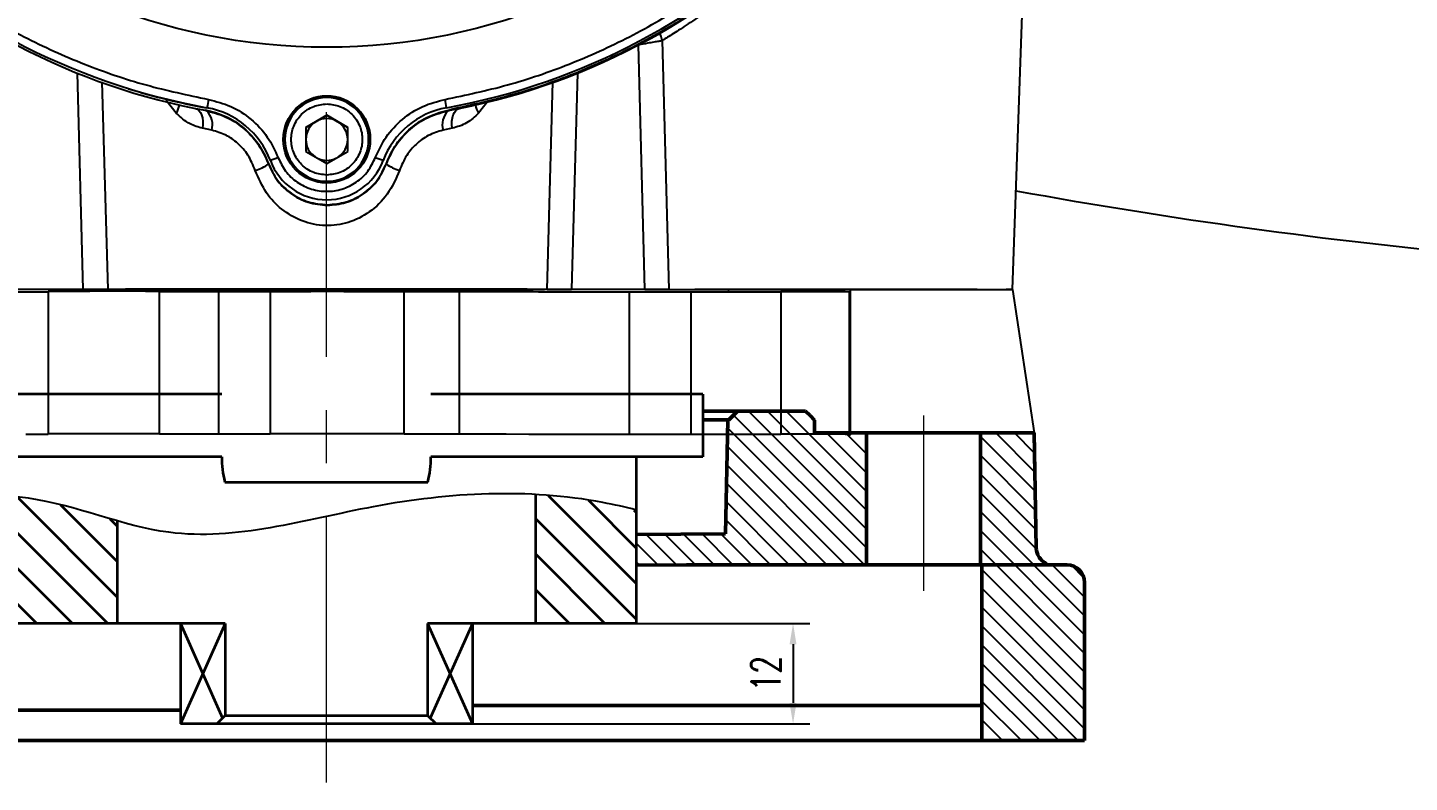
# Model space of a CAD drawing. Header units: millimetres. Extents: x 2642 to 4256, y 821 to 2003.
# Drawn here: x 3799.7 to 3964.8, y 1543.1 to 1633.2 of the extents above; entities that cross this region are included whole.
import ezdxf

# ---------------------------------------------------------------- set-up
doc = ezdxf.new("R2010")
doc.units = ezdxf.units.MM
doc.linetypes.add('CENTER', pattern=[50.8, 31.75, -6.35, 6.35, -6.35])
for name, color, linetype, lineweight in [('1', 7, 'Continuous', 0), ('2-粗实线', 4, 'Continuous', 35), ('CAXA3', 7, 'Continuous', 25)]:
    doc.layers.add(name, color=color, linetype=linetype, lineweight=lineweight)
doc.layers.add('5剖面线层', color=2, linetype='Continuous')
doc.layers.add('7标注层', color=4, linetype='Continuous')
doc.styles.add('TH_GBDIM', font='simplex.shx', dxfattribs={"width": 0.707, "bigfont": 'hzfs.shx'})
doc.dimstyles.new('TH_GBDIM', dxfattribs={"dimtxt": 3.5, "dimasz": 2.5, "dimexe": 2, "dimexo": 0, "dimgap": 1.5, "dimtad": 1, "dimdec": 1, "dimdsep": 46, "dimtxsty": 'TH_GBDIM', "dimcen": 2.5, "dimclrd": 130, "dimclre": 130, "dimclrt": 3, "dimadec": 0, "dimazin": 2, "dimtfac": 0.714286, "dimtdec": 1, "dimtmove": 0, "dimatfit": 3, "dimfxl": 0, "dimtzin": 0, "dimlwd": -1, "dimlwe": -1, "dimarcsym": 0})

# ---------------------------------------------------------------- blocks, each defined once
blk = doc.blocks.new('*D49')
at = {"layer": '7标注层', "color": 130, "transparency": 16777216}
for p, q in [((3872.41, 1562.09), (3893.16, 1562.09)), ((3891.16, 1559.59), (3891.16, 1552.59)), ((3852.84, 1550.09), (3893.16, 1550.09))]:
    blk.add_line(p, q, dxfattribs=at)
for points in [[(3890.74, 1559.59), (3891.57, 1559.59), (3891.16, 1562.09)], [(3890.74, 1552.59), (3891.57, 1552.59), (3891.16, 1550.09)]]:
    blk.add_solid(points, dxfattribs=at)
at = {"layer": 'Defpoints', "color": 0, "transparency": 16777216}
for p in [(3872.41, 1562.09), (3852.84, 1550.09), (3891.16, 1550.09)]:
    blk.add_point(p, dxfattribs=at)
at = {"layer": '7标注层', "color": 3, "transparency": 16777216, "insert": (3887.91, 1556.09), "char_height": 3.5, "attachment_point": 5, "rotation": 90, "style": 'TH_GBDIM'}
blk.add_mtext('12', dxfattribs=at)

msp = doc.modelspace()

# ---------------------------------------------------------------- hatches: boundary and pattern name
at = {"layer": '5剖面线层'}
h = msp.add_hatch(dxfattribs=at)
h.set_pattern_fill('ANSI31', color=256, scale=0.5, angle=90)
h.set_pattern_definition([(135, (6315.0344, -2390.8635), (-1.122532, -1.122532), [])])
edge = h.paths.add_edge_path()
edge.add_ellipse((3736.457, 1847.564), major_axis=(-0.136, 701.893), ratio=0.0134611, start_angle=113.403806, end_angle=115.255842, ccw=False)
edge.add_arc((3731.06, 1250.811), 317.97, 90.58015, 91.86389)
edge.add_spline(control_points=[(3720.718, 1568.612), (3720.639, 1568.608), (3720.471, 1568.599), (3720.289, 1568.582), (3720.109, 1568.561), (3719.894, 1568.519), (3719.64, 1568.442), (3719.347, 1568.31), (3719.022, 1568.091), (3718.703, 1567.767), (3718.447, 1567.342), (3718.293, 1566.892), (3718.291, 1566.59), (3718.276, 1566.465)], knot_values=[0, 0, 0, 0, 0.143587, 0.3046059, 0.4330907, 0.511146, 0.5653697, 0.6229657, 0.690996, 0.7670468, 0.8502185, 0.9379743, 1, 1, 1, 1], degree=3, periodic=0)
edge.add_line((3718.276, 1566.465), (3718.279, 1548.092))
edge.add_line((3718.279, 1548.092), (3727.97, 1548.092))
edge = h.paths.add_edge_path()
edge.add_spline(control_points=[(3774.214, 1566.425), (3774.214, 1566.564), (3774.228, 1566.702), (3774.282, 1566.971), (3774.322, 1567.102), (3774.428, 1567.357), (3774.493, 1567.479), (3774.645, 1567.706), (3774.733, 1567.813), (3774.929, 1568.008), (3775.035, 1568.095), (3775.262, 1568.247), (3775.385, 1568.313), (3775.639, 1568.418), (3775.77, 1568.458), (3776.039, 1568.511), (3776.178, 1568.525), (3776.315, 1568.525)], knot_values=[0, 0, 0, 0, 0.125, 0.125, 0.25, 0.25, 0.375, 0.375, 0.5, 0.5, 0.625, 0.625, 0.75, 0.75, 0.875, 0.875, 1, 1, 1, 1], degree=3, periodic=0)
edge.add_line((3776.315, 1568.525), (3798.37, 1568.529))
edge.add_line((3798.37, 1568.529), (3798.37, 1572.746))
edge.add_line((3798.37, 1572.746), (3795.712, 1572.728))
edge.add_line((3795.712, 1572.728), (3787.697, 1572.787))
edge.add_line((3787.697, 1572.787), (3787.418, 1586.376))
edge.add_line((3787.418, 1586.376), (3787.31, 1586.376))
edge.add_line((3787.31, 1586.376), (3786.785, 1586.9))
edge.add_line((3786.785, 1586.9), (3786.26, 1587.425))
edge.add_line((3786.26, 1587.425), (3778.118, 1587.424))
edge.add_line((3778.118, 1587.424), (3777.592, 1586.899))
edge.add_line((3777.592, 1586.899), (3777.067, 1586.374))
edge.add_line((3777.067, 1586.374), (3777.066, 1584.274))
edge.add_line((3777.066, 1584.274), (3767.265, 1584.272))
edge.add_line((3767.265, 1584.272), (3767.144, 1577.429))
edge.add_line((3767.144, 1577.429), (3767.023, 1570.586))
edge.add_arc((3765.262, 1570.52), 1.762, -54.66619, 2.16996, ccw=False)
edge.add_arc((3780.168, 945.497), 623.74, 91.275674, 91.732412)
edge.add_arc((3752.756, 1943.449), 374.595, 270.03216, 271.30865, ccw=False)
edge.add_line((3752.966, 1568.854), (3745.183, 1568.825))
edge.add_ellipse((3736.457, 1847.564), major_axis=(-0.136, 701.893), ratio=0.0134611, start_angle=244.74386, end_angle=246.601321, ccw=False)
edge.add_line((3745.06, 1548.092), (3759.994, 1548.092))
edge.add_line((3759.994, 1548.092), (3759.994, 1551.724))
edge.add_line((3759.994, 1551.724), (3772.101, 1551.724))
edge.add_spline(control_points=[(3772.101, 1551.724), (3772.248, 1551.726), (3772.387, 1551.74), (3772.656, 1551.793), (3772.787, 1551.833), (3773.041, 1551.938), (3773.164, 1552.004), (3773.392, 1552.156), (3773.498, 1552.243), (3773.694, 1552.439), (3773.781, 1552.545), (3773.933, 1552.772), (3773.999, 1552.895), (3774.104, 1553.149), (3774.144, 1553.28), (3774.198, 1553.549), (3774.212, 1553.687), (3774.212, 1553.826)], knot_values=[0, 0, 0, 0, 0.125, 0.125, 0.25, 0.25, 0.375, 0.375, 0.5, 0.5, 0.625, 0.625, 0.75, 0.75, 0.875, 0.875, 1, 1, 1, 1], degree=3, periodic=0)
edge.add_line((3774.212, 1553.826), (3774.214, 1566.555))
h.paths.add_polyline_path([(3899.919, 1584.835), (3893.713, 1584.835), (3893.712, 1586.374), (3893.187, 1586.899), (3892.662, 1587.424), (3884.519, 1587.425), (3883.994, 1586.9), (3883.359, 1586.266), (3883.083, 1572.787), (3872.409, 1572.709), (3872.409, 1569.059), (3878.43, 1569.088), (3899.919, 1569.088)])
edge = h.paths.add_edge_path()
edge.add_spline(control_points=[(3920.223, 1571.124), (3920.222, 1570.957), (3920.244, 1570.797), (3920.324, 1570.483), (3920.383, 1570.327), (3920.611, 1569.894), (3920.831, 1569.641), (3921.096, 1569.452)], knot_values=[0, 0, 0, 0, 0.25, 0.25, 0.5, 0.5, 1, 1, 1, 1], degree=3, periodic=0)
edge.add_spline(control_points=[(3921.096, 1569.452), (3921.232, 1569.354), (3921.354, 1569.243), (3921.471, 1569.108), (3921.479, 1569.098), (3921.487, 1569.088)], knot_values=[0, 0, 0, 0, 0.25, 0.25, 0.2695281, 0.2695281, 0.2695281, 0.2695281], degree=3, periodic=0)
edge.add_line((3921.487, 1569.088), (3913.551, 1569.088))
edge.add_line((3913.551, 1569.088), (3913.551, 1584.835))
edge.add_line((3913.551, 1584.835), (3919.979, 1584.835))
edge.add_line((3919.979, 1584.835), (3919.984, 1584.835))
edge.add_line((3919.984, 1584.835), (3920.223, 1571.124))
h.paths.add_polyline_path([(3926.002, 1566.988, 0.4142136), (3923.902, 1569.088), (3913.716, 1569.088), (3913.735, 1552.291), (3913.735, 1548.092), (3917.228, 1548.092), (3921.973, 1548.092), (3924.002, 1548.092), (3926.002, 1548.092)])

# ---------------------------------------------------------------- linework, layer by layer
at = {"color": 7, "linetype": 'Continuous', "lineweight": 25}
for p, q in [((3917.38, 1601.952), (3920.629, 1694.988)), ((3875.51, 1631.695), (3876.295, 1601.965)), ((3873.427, 1601.961), (3872.684, 1631.193)), ((3806.343, 1601.961), (3805.64, 1627.819)), ((3808.568, 1626.747), (3809.258, 1601.966)), ((3861.765, 1601.966), (3862.455, 1626.756)), ((3865.383, 1627.818), (3864.68, 1601.961)), ((3817.446, 1623.025), (3816.255, 1624.521)), ((3819.747, 1623.575), (3820.894, 1623.355)), ((3820.894, 1623.355), (3820.894, 1623.427)), ((3821.122, 1623.636), (3821.122, 1623.67)), ((3849.747, 1623.67), (3849.747, 1623.636)), ((3850.129, 1623.355), (3851.276, 1623.575)), ((3850.129, 1623.427), (3850.129, 1623.355)), ((3854.764, 1624.516), (3853.577, 1623.025)), ((3835.435, 1622.763), (3832.935, 1621.32)), ((3832.935, 1621.314), (3834.185, 1622.035)), ((3834.185, 1622.035), (3835.435, 1622.757)), ((3837.935, 1621.32), (3835.435, 1622.763)), ((3835.435, 1622.757), (3835.435, 1622.763)), ((3835.435, 1622.757), (3836.685, 1622.035)), ((3836.685, 1622.035), (3837.935, 1621.314)), ((3821.686, 1620.98), (3820.601, 1621.207)), ((3830.435, 1619.875), (3830.435, 1619.864)), ((3832.935, 1621.32), (3832.935, 1618.433)), ((3837.935, 1618.433), (3837.935, 1621.32)), ((3840.435, 1619.864), (3840.435, 1619.875)), ((3850.422, 1621.207), (3849.337, 1620.979)), ((3832.935, 1618.433), (3835.435, 1616.99)), ((3835.435, 1616.99), (3837.935, 1618.433)), ((3828.464, 1617.016), (3828.464, 1616.948)), ((3828.694, 1617.347), (3828.694, 1617.313)), ((3842.175, 1617.313), (3842.175, 1617.347)), ((3842.559, 1616.948), (3842.559, 1617.015)), ((3806.343, 1601.961), (3797.596, 1601.961)), ((3806.343, 1601.944), (3797.596, 1601.944)), ((3802.154, 1601.722), (3802.154, 1584.722)), ((3815.447, 1584.735), (3815.447, 1601.735)), ((3819.663, 1601.708), (3819.658, 1601.906)), ((3822.478, 1601.731), (3822.478, 1584.731)), ((3826.243, 1601.987), (3826.261, 1601.724)), ((3828.689, 1601.733), (3828.689, 1584.733)), ((3844.692, 1584.724), (3844.692, 1601.724)), ((3844.761, 1601.724), (3844.779, 1601.987)), ((3851.266, 1601.709), (3851.266, 1584.71)), ((3851.364, 1601.906), (3851.36, 1601.708)), ((3873.427, 1601.961), (3864.68, 1601.961)), ((3873.427, 1601.943), (3864.68, 1601.943)), ((3883.462, 1601.677), (3883.478, 1601.917)), ((3890.681, 1601.909), (3890.676, 1601.625)), ((3898.011, 1601.606), (3898.032, 1601.907)), ((3871.614, 1584.683), (3871.615, 1601.683)), ((3878.942, 1601.676), (3889.691, 1601.677)), ((3878.942, 1601.676), (3878.942, 1584.676)), ((3889.691, 1601.677), (3889.691, 1584.677)), ((3897.89, 1584.66), (3897.89, 1601.66)), ((3897.89, 1601.609), (3898.011, 1601.606)), ((3898.011, 1584.606), (3898.011, 1601.606)), ((3871.614, 1584.683), (3871.622, 1584.683)), ((3878.942, 1584.676), (3889.691, 1584.677)), ((3897.89, 1584.609), (3898.011, 1584.606))]:
    msp.add_line(p, q, dxfattribs=at)
msp.add_line((3917.38, 1601.952), (3919.984, 1584.835))
at = {"lineweight": 50}
for p, q in [((3884.519, 1587.425), (3880.39, 1587.448)), ((3884.519, 1587.425), (3892.662, 1587.424)), ((3880.39, 1586.393), (3883.469, 1586.376)), ((3883.362, 1586.395), (3883.083, 1572.787)), ((3893.712, 1586.374), (3893.713, 1584.835)), ((3919.984, 1584.835), (3893.713, 1584.835)), ((3899.919, 1569.088), (3899.919, 1584.835)), ((3913.551, 1584.835), (3913.551, 1569.088)), ((3920.223, 1571.124), (3919.984, 1584.835)), ((3883.083, 1572.787), (3872.409, 1572.709)), ((3878.43, 1569.088), (3872.409, 1569.059)), ((3923.902, 1569.088), (3878.43, 1569.088)), ((3913.716, 1569.088), (3913.735, 1552.291)), ((3926.002, 1548.092), (3926.002, 1566.988)), ((3913.735, 1552.291), (3852.84, 1552.291)), ((3913.735, 1548.092), (3913.735, 1552.291)), ((3759.994, 1551.724), (3817.94, 1551.726)), ((3718.279, 1548.092), (3843.213, 1548.092)), ((3843.213, 1548.092), (3913.735, 1548.092)), ((3913.735, 1548.092), (3926.002, 1548.092))]:
    msp.add_line(p, q, dxfattribs=at)
at = {"color": 7, "linetype": 'Continuous', "lineweight": 25, "flags": 128}
for points in [[(3875.51, 1631.695), (3875.408, 1632.182), (3875.235, 1632.565)], [(3819.747, 1623.575), (3819.969, 1623.489), (3820.167, 1623.328), (3820.337, 1623.096), (3820.472, 1622.802), (3820.568, 1622.454), (3820.623, 1622.064), (3820.634, 1621.644), (3820.601, 1621.207)], [(3850.422, 1621.207), (3850.389, 1621.644), (3850.4, 1622.064), (3850.455, 1622.454), (3850.551, 1622.802), (3850.686, 1623.096), (3850.856, 1623.328), (3851.054, 1623.489), (3851.276, 1623.575)], [(3822.478, 1601.731), (3823.248, 1601.731), (3824.02, 1601.732), (3824.794, 1601.732), (3825.57, 1601.732), (3826.347, 1601.733), (3827.126, 1601.733), (3827.907, 1601.733), (3828.689, 1601.733)], [(3851.266, 1601.709), (3854.102, 1601.707), (3856.872, 1601.705), (3859.569, 1601.702), (3862.181, 1601.699), (3864.7, 1601.695), (3867.118, 1601.691), (3869.425, 1601.687), (3871.615, 1601.683)], [(3822.478, 1584.731), (3823.248, 1584.732), (3824.02, 1584.732), (3824.794, 1584.732), (3825.569, 1584.732), (3826.347, 1584.733), (3827.126, 1584.733), (3827.907, 1584.733), (3828.689, 1584.733)], [(3822.478, 1584.731), (3823.248, 1584.732), (3824.02, 1584.732), (3824.794, 1584.732), (3825.569, 1584.732), (3826.347, 1584.733), (3827.126, 1584.733), (3827.907, 1584.733), (3828.689, 1584.733)], [(3851.266, 1584.71), (3854.101, 1584.707), (3856.872, 1584.705), (3859.569, 1584.702), (3862.181, 1584.699), (3864.7, 1584.695), (3867.118, 1584.691), (3869.425, 1584.687), (3871.614, 1584.683)], [(3851.266, 1584.71), (3854.101, 1584.707), (3856.872, 1584.705), (3859.569, 1584.702), (3862.181, 1584.699), (3864.7, 1584.695), (3867.118, 1584.691), (3869.425, 1584.687), (3871.614, 1584.683)]]:
    msp.add_lwpolyline(points, dxfattribs=at)
at = {"lineweight": 50, "flags": 128}
for points in [[(3883.469, 1586.376), (3883.994, 1586.9), (3884.519, 1587.425)], [(3892.662, 1587.424), (3893.187, 1586.899), (3893.712, 1586.374)], [(3920.065, 1579.923), (3920.065, 1579.923), (3919.979, 1584.835)]]:
    msp.add_lwpolyline(points, dxfattribs=at)
at = {"color": 7, "linetype": 'Continuous', "lineweight": 25}
for centre, radius in [((3835.435, 1702.381), 71.5), ((3835.435, 1619.881), 5.2)]:
    msp.add_circle(centre, radius, dxfattribs=at)
for centre, radius, start, end in [((3835.435, 1702.379), 80, 190.30617, 259.69396), ((3835.435, 1702.379), 80, 280.30604, 349.69383), ((3835.512, 1702.006), 80, 190.52799, 258.6349), ((3835.512, 1702.006), 80, 281.36448, 349.47139), ((3835.435, 1702.345), 80, 252.76849, 259.69392), ((3835.435, 1619.864), 5.2, 0.00011, 179.99974), ((3835.435, 1619.875), 5, 89.99962, 179.99978), ((3835.435, 1619.875), 5, 359.99991, 89.99976), ((3815.553, 1624.314), 2.29, 325.76645, 351.8077), ((3819.478, 1621.635), 2.303, 343.4735, 45.70276), ((4469.35, 1506.56), 658.722, 169.672162, 169.759325), ((3819.333, 1613.831), 10, 20.58678, 79.69395), ((3819.333, 1613.797), 10, 78.01772, 79.69392), ((3851.536, 1613.831), 10, 100.30605, 159.41322), ((3851.547, 1621.634), 2.305, 134.36929, 196.50795), ((3201.539, 1506.563), 658.702, 10.240673, 10.327838), ((3855.47, 1624.314), 2.29, 188.19168, 214.23293), ((3835.435, 1619.87), 2.5, 119.9996, 179.99966), ((3835.435, 1619.87), 2.5, 59.99975, 119.99962), ((3835.435, 1619.87), 2.5, 359.99971, 59.99978), ((3835.435, 1619.875), 5, 179.99994, 359.99975), ((3835.435, 1619.864), 5, 179.99994, 359.99975), ((3835.435, 1619.87), 2.5, 179.99971, 236.17979), ((3835.435, 1619.87), 2.5, 303.81959, 359.99967), ((3825.548, 1620.885), 4.899, 285.98985, 306.52729), ((3873.443, 1500.347), 125.266, 110.47237, 110.93011), ((3835.435, 1619.879), 7.2, 200.5868, 339.4132), ((3835.435, 1619.87), 2.5, 243.81973, 296.17964), ((3797.426, 1500.347), 125.265, 69.06989, 69.52763), ((3845.475, 1620.885), 4.899, 233.47211, 254.00953), ((4035.334, 2260.046), 656.897, 259.692209, 264.621686), ((3798.979, 2084.788), 483.105, 270.06054, 270.37656), ((3810.512, -181.834), 1783.576, 89.841456, 90.268476), ((3820.726, 4773.918), 3172.188, 269.904659, 270.031645), ((3835.176, -1091.414), 2693.155, 89.797567, 90.13802), ((3850.983, 2929.943), 1328.233, 269.728619, 270.012215), ((3878.332, 5146.433), 3544.757, 269.891426, 270.009859), ((3891.889, 692.268), 909.411, 89.621935, 90.138469), ((3798.979, 2067.788), 483.105, 270.06054, 270.37656), ((3810.512, -198.834), 1783.576, 89.841456, 90.268476), ((3810.528, -156.839), 1741.581, 89.838188, 90.275424), ((3820.726, 4756.918), 3172.188, 269.904659, 270.031645), ((3835.176, -1108.414), 2693.155, 89.797567, 90.13802), ((3850.983, 2912.943), 1328.233, 269.728619, 270.012215), ((3878.332, 5129.433), 3544.757, 269.891426, 270.009859), ((3878.333, 5132.437), 3547.76, 269.891621, 270.009825), ((3891.889, 675.268), 909.411, 89.621935, 90.138469)]:
    msp.add_arc(centre, radius, start, end, dxfattribs=at)
at = {"lineweight": 50}
msp.add_arc((3923.902, 1566.988), 2.1, 0, 90, dxfattribs=at)
at = {"color": 7, "linetype": 'Continuous', "lineweight": 25}
for points, knots in [([(3757.709, 1688.247), (3758.236, 1685.751), (3759.298, 1680.714), (3761.837, 1673.337), (3765.106, 1666.095), (3769.168, 1659.116), (3773.98, 1652.513), (3779.473, 1646.419), (3785.566, 1640.927), (3792.169, 1636.115), (3799.148, 1632.052), (3806.39, 1628.783), (3813.767, 1626.244), (3818.805, 1625.182), (3821.301, 1624.656)], [0, 0, 0, 0, 0.0799588, 0.1613715, 0.2441424, 0.3288926, 0.4142166, 0.5, 0.5857784, 0.6711024, 0.7558576, 0.8386237, 0.9200388, 1, 1, 1, 1]), ([(3849.568, 1624.656), (3852.064, 1625.182), (3857.102, 1626.244), (3864.479, 1628.783), (3871.721, 1632.052), (3878.7, 1636.115), (3885.303, 1640.927), (3891.396, 1646.419), (3896.889, 1652.513), (3901.701, 1659.116), (3905.763, 1666.095), (3909.032, 1673.337), (3911.571, 1680.714), (3912.634, 1685.751), (3913.16, 1688.247)], [0, 0, 0, 0, 0.07995876, 0.16137147, 0.24414236, 0.32889261, 0.41421659, 0.49999999, 0.58577836, 0.67110241, 0.75585763, 0.83862366, 0.92003884, 1, 1, 1, 1]), ([(3895.491, 1649.138), (3895.075, 1648.598), (3893.432, 1646.466), (3890.942, 1643.88), (3888.314, 1641.319), (3886.499, 1639.679), (3884.781, 1638.221), (3882.851, 1636.674), (3880.737, 1635.099), (3878.599, 1633.628), (3876.77, 1632.455), (3875.931, 1631.949), (3875.51, 1631.695)], [0, 0, 0, 0, 0.062604, 0.2470823, 0.3316041, 0.4109645, 0.4848735, 0.5577001, 0.6699109, 0.7803814, 0.8900792, 1, 1, 1, 1]), ([(3872.684, 1631.193), (3873.062, 1631.264), (3873.737, 1631.392), (3874.553, 1631.539), (3875.163, 1631.644), (3875.391, 1631.678), (3875.51, 1631.695)], [0, 0, 0, 0, 0.3058344, 0.5465706, 0.7614659, 1, 1, 1, 1]), ([(3820.894, 1623.355), (3821.736, 1623.135), (3823.336, 1622.716), (3825.504, 1621.301), (3827.336, 1619.418), (3828.083, 1617.783), (3828.464, 1616.948)], [0, 0, 0, 0, 0.26099863, 0.49636793, 0.74300297, 1, 1, 1, 1]), ([(3821.301, 1624.656), (3822.204, 1624.422), (3824.041, 1623.947), (3826.454, 1622.362), (3828.444, 1620.27), (3829.24, 1618.548), (3829.631, 1617.701)], [0, 0, 0, 0, 0.24579633, 0.5, 0.75420367, 1, 1, 1, 1]), ([(3835.435, 1615.627), (3834.9, 1615.683), (3834.078, 1615.771), (3833.088, 1616.301), (3832.408, 1616.849), (3831.856, 1617.53), (3831.343, 1618.52), (3831.082, 1619.877), (3831.343, 1621.234), (3831.856, 1622.223), (3832.408, 1622.904), (3833.088, 1623.453), (3834.078, 1623.983), (3834.9, 1624.07), (3835.435, 1624.127)], [0, 0, 0, 0, 0.1197284, 0.1841803, 0.25, 0.3158197, 0.3802716, 0.5, 0.6197284, 0.6841803, 0.75, 0.8158197, 0.8802716, 1, 1, 1, 1]), ([(3835.435, 1624.127), (3835.969, 1624.07), (3836.792, 1623.983), (3837.781, 1623.453), (3838.461, 1622.904), (3839.013, 1622.223), (3839.527, 1621.234), (3839.787, 1619.877), (3839.527, 1618.52), (3839.013, 1617.53), (3838.461, 1616.849), (3837.781, 1616.301), (3836.792, 1615.771), (3835.969, 1615.683), (3835.435, 1615.627)], [0, 0, 0, 0, 0.1197284, 0.1841803, 0.25, 0.3158197, 0.3802716, 0.5, 0.6197284, 0.6841803, 0.75, 0.8158197, 0.8802716, 1, 1, 1, 1]), ([(3841.239, 1617.701), (3841.63, 1618.548), (3842.425, 1620.27), (3844.415, 1622.362), (3846.828, 1623.947), (3848.665, 1624.422), (3849.568, 1624.656)], [0, 0, 0, 0, 0.2457963, 0.5, 0.7542037, 1, 1, 1, 1]), ([(3842.559, 1616.948), (3842.921, 1617.747), (3843.629, 1619.313), (3845.398, 1621.2), (3847.58, 1622.68), (3849.252, 1623.122), (3850.129, 1623.355)], [0, 0, 0, 0, 0.2456313, 0.4818963, 0.7279559, 1, 1, 1, 1]), ([(3820.601, 1621.207), (3820.081, 1621.349), (3818.892, 1621.675), (3817.967, 1622.539), (3817.446, 1623.025)], [0, 0, 0, 0, 0.4371728, 1, 1, 1, 1]), ([(3853.577, 1623.025), (3853.125, 1622.592), (3852.21, 1621.714), (3851.023, 1621.377), (3850.422, 1621.207)], [0, 0, 0, 0, 0.4941181, 1, 1, 1, 1]), ([(3826.897, 1616.175), (3826.634, 1616.803), (3826.125, 1618.018), (3824.861, 1619.438), (3823.364, 1620.503), (3822.265, 1620.815), (3821.686, 1620.98)], [0, 0, 0, 0, 0.2620246, 0.5070925, 0.7405708, 1, 1, 1, 1]), ([(3849.337, 1620.979), (3848.734, 1620.805), (3847.586, 1620.474), (3846.091, 1619.371), (3844.868, 1617.956), (3844.383, 1616.792), (3844.126, 1616.175)], [0, 0, 0, 0, 0.2703279, 0.514495, 0.7428516, 1, 1, 1, 1]), ([(3828.464, 1616.948), (3828.798, 1616.238), (3829.444, 1614.865), (3831.122, 1613.314), (3833.161, 1612.23), (3834.727, 1612.087), (3835.511, 1612.016)], [0, 0, 0, 0, 0.2554546, 0.4932726, 0.7463741, 1, 1, 1, 1]), ([(3829.631, 1617.701), (3829.895, 1617.147), (3830.436, 1616.014), (3831.854, 1614.704), (3833.57, 1613.867), (3835.435, 1613.59), (3837.299, 1613.867), (3839.015, 1614.704), (3840.433, 1616.014), (3840.974, 1617.147), (3841.239, 1617.701)], [0, 0, 0, 0, 0.122089, 0.25, 0.377911, 0.5, 0.622089, 0.75, 0.877911, 1, 1, 1, 1]), ([(3835.511, 1612.016), (3836.247, 1612.079), (3837.736, 1612.206), (3839.778, 1613.224), (3841.53, 1614.777), (3842.212, 1616.217), (3842.559, 1616.948)], [0, 0, 0, 0, 0.2379914, 0.4818785, 0.7367294, 1, 1, 1, 1]), ([(3844.126, 1616.175), (3843.695, 1615.186), (3842.858, 1613.268), (3840.651, 1611.134), (3838.067, 1609.832), (3835.241, 1609.444), (3832.443, 1610.01), (3830.027, 1611.419), (3828.044, 1613.494), (3827.294, 1615.247), (3826.897, 1616.175)], [0, 0, 0, 0, 0.1390265, 0.2697534, 0.3919778, 0.5102993, 0.6316826, 0.7541631, 0.8697612, 1, 1, 1, 1]), ([(3787.563, 1601.64), (3788.241, 1601.644), (3789.599, 1601.652), (3792.427, 1601.663), (3795.815, 1601.673), (3799.073, 1601.681), (3801.358, 1601.685), (3802.154, 1601.687)], [0, 0, 0, 0, 0.2204984, 0.4409969, 0.6614953, 0.8819938, 1, 1, 1, 1]), ([(3809.258, 1601.966), (3809.149, 1601.965), (3808.93, 1601.964), (3808.23, 1601.962), (3807.344, 1601.961), (3806.676, 1601.961), (3806.343, 1601.961)], [0, 0, 0, 0, 0.2498432, 0.499876, 0.7504809, 1, 1, 1, 1]), ([(3806.343, 1601.944), (3806.676, 1601.944), (3807.344, 1601.944), (3808.23, 1601.942), (3808.93, 1601.941), (3809.149, 1601.94), (3809.258, 1601.939)], [0, 0, 0, 0, 0.2495191, 0.500124, 0.7501568, 1, 1, 1, 1]), ([(3828.782, 1601.733), (3829.046, 1601.734), (3829.987, 1601.736), (3832.358, 1601.739), (3835.502, 1601.74), (3838.701, 1601.739), (3841.513, 1601.735), (3843.733, 1601.73), (3844.419, 1601.726), (3844.761, 1601.724)], [0, 0, 0, 0, 0.0610151, 0.2175126, 0.3740101, 0.5305075, 0.687005, 0.8435025, 1, 1, 1, 1]), ([(3851.36, 1601.708), (3853.202, 1601.707), (3856.885, 1601.704), (3862.069, 1601.698), (3866.881, 1601.691), (3870.608, 1601.684), (3872.52, 1601.679), (3873.153, 1601.677)], [0, 0, 0, 0, 0.2225072, 0.4450145, 0.6675217, 0.8900289, 1, 1, 1, 1]), ([(3864.68, 1601.961), (3864.346, 1601.961), (3863.679, 1601.961), (3862.793, 1601.962), (3862.092, 1601.964), (3861.874, 1601.965), (3861.765, 1601.966)], [0, 0, 0, 0, 0.2498453, 0.499878, 0.7504829, 1, 1, 1, 1]), ([(3861.765, 1601.939), (3861.874, 1601.939), (3862.092, 1601.941), (3862.793, 1601.942), (3863.679, 1601.943), (3864.346, 1601.943), (3864.68, 1601.943)], [0, 0, 0, 0, 0.2495171, 0.500122, 0.7501547, 1, 1, 1, 1]), ([(3876.295, 1601.965), (3876.174, 1601.964), (3875.931, 1601.963), (3875.238, 1601.962), (3874.383, 1601.961), (3873.746, 1601.961), (3873.427, 1601.961)], [0, 0, 0, 0, 0.2496449, 0.5001084, 0.750039, 1, 1, 1, 1]), ([(3873.427, 1601.943), (3873.745, 1601.943), (3874.383, 1601.943), (3875.238, 1601.942), (3875.931, 1601.941), (3876.174, 1601.94), (3876.295, 1601.939)], [0, 0, 0, 0, 0.24964713, 0.50011038, 0.75004125, 1, 1, 1, 1])]:
    msp.add_open_spline(points, degree=3, knots=knots, dxfattribs=at)
for points in [[(3914.165, 1687.462), (3913.6, 1684.847), (3912.471, 1679.618), (3909.792, 1672.038), (3906.423, 1664.75), (3902.326, 1657.84), (3897.563, 1651.374), (3892.175, 1645.417), (3886.218, 1640.029), (3879.751, 1635.265), (3872.841, 1631.169), (3865.553, 1627.8), (3857.974, 1625.121), (3852.744, 1623.992), (3850.129, 1623.427)], [(3820.894, 1623.427), (3821.733, 1623.205), (3823.411, 1622.762), (3825.594, 1621.302), (3827.393, 1619.389), (3828.107, 1617.807), (3828.464, 1617.016)], [(3842.559, 1617.015), (3842.916, 1617.807), (3843.63, 1619.389), (3845.429, 1621.302), (3847.612, 1622.761), (3849.29, 1623.205), (3850.129, 1623.427)], [(3828.464, 1617.016), (3828.789, 1616.321), (3829.438, 1614.93), (3831.15, 1613.352), (3833.219, 1612.283), (3834.747, 1612.148), (3835.511, 1612.08)], [(3835.511, 1612.08), (3836.276, 1612.148), (3837.804, 1612.283), (3839.873, 1613.352), (3841.585, 1614.93), (3842.234, 1616.32), (3842.559, 1617.015)], [(3861.765, 1601.966), (3861.343, 1601.969), (3860.501, 1601.975), (3858.347, 1601.983), (3855.611, 1601.991), (3852.303, 1601.998), (3848.532, 1602.003), (3844.398, 1602.007), (3840.017, 1602.009), (3835.511, 1602.01), (3831.006, 1602.009), (3826.625, 1602.007), (3822.491, 1602.003), (3818.72, 1601.998), (3815.412, 1601.991), (3812.676, 1601.984), (3810.522, 1601.975), (3809.68, 1601.969), (3809.258, 1601.966)], [(3861.765, 1601.939), (3861.343, 1601.935), (3860.501, 1601.929), (3858.347, 1601.921), (3855.611, 1601.913), (3852.303, 1601.907), (3848.532, 1601.901), (3844.398, 1601.897), (3840.017, 1601.895), (3835.511, 1601.894), (3831.006, 1601.895), (3826.625, 1601.897), (3822.491, 1601.901), (3818.72, 1601.907), (3815.412, 1601.913), (3812.676, 1601.921), (3810.522, 1601.93), (3809.68, 1601.936), (3809.258, 1601.939)], [(3816.511, 1601.952), (3816.582, 1601.955), (3816.724, 1601.96), (3817.853, 1601.968), (3819.609, 1601.975), (3821.99, 1601.981), (3824.887, 1601.986), (3828.194, 1601.99), (3831.781, 1601.992), (3835.511, 1601.993), (3839.242, 1601.992), (3842.829, 1601.99), (3846.135, 1601.986), (3849.032, 1601.981), (3851.413, 1601.975), (3853.169, 1601.968), (3854.299, 1601.96), (3854.441, 1601.955), (3854.511, 1601.952)], [(3854.511, 1601.952), (3854.441, 1601.949), (3854.299, 1601.944), (3853.169, 1601.936), (3851.413, 1601.929), (3849.032, 1601.923), (3846.135, 1601.918), (3842.829, 1601.914), (3839.242, 1601.912), (3835.511, 1601.911), (3831.781, 1601.912), (3828.194, 1601.914), (3824.887, 1601.918), (3821.99, 1601.923), (3819.609, 1601.93), (3817.853, 1601.937), (3816.724, 1601.944), (3816.582, 1601.95), (3816.511, 1601.952)], [(3839.761, 1601.719), (3839.697, 1601.72), (3839.57, 1601.723), (3838.587, 1601.726), (3837.182, 1601.728), (3835.511, 1601.728), (3833.841, 1601.728), (3832.436, 1601.726), (3831.453, 1601.723), (3831.325, 1601.72), (3831.261, 1601.719)], [(3851.36, 1601.708), (3850.571, 1601.709), (3848.992, 1601.71), (3847.048, 1601.714), (3845.527, 1601.719), (3845.017, 1601.722), (3844.761, 1601.724)], [(3876.295, 1601.965), (3876.719, 1601.968), (3877.569, 1601.973), (3879.606, 1601.979), (3882.127, 1601.985), (3885.109, 1601.99), (3888.444, 1601.994), (3892.03, 1601.996), (3895.753, 1601.997), (3899.496, 1601.996), (3903.14, 1601.995), (3906.571, 1601.991), (3909.681, 1601.987), (3912.371, 1601.981), (3914.559, 1601.975), (3916.162, 1601.967), (3917.188, 1601.96), (3917.316, 1601.954), (3917.38, 1601.952)], [(3917.38, 1601.952), (3917.316, 1601.949), (3917.188, 1601.944), (3916.162, 1601.936), (3914.559, 1601.929), (3912.371, 1601.922), (3909.681, 1601.917), (3906.571, 1601.912), (3903.14, 1601.909), (3899.496, 1601.907), (3895.753, 1601.907), (3892.03, 1601.908), (3888.444, 1601.91), (3885.109, 1601.914), (3882.127, 1601.919), (3879.606, 1601.925), (3877.569, 1601.931), (3876.719, 1601.936), (3876.295, 1601.939)], [(3882.38, 1601.952), (3882.432, 1601.954), (3882.536, 1601.958), (3883.369, 1601.963), (3884.662, 1601.969), (3886.417, 1601.973), (3888.551, 1601.977), (3890.988, 1601.98), (3893.631, 1601.981), (3896.38, 1601.982), (3899.129, 1601.981), (3901.772, 1601.98), (3904.208, 1601.977), (3906.343, 1601.973), (3908.097, 1601.969), (3909.391, 1601.963), (3910.223, 1601.958), (3910.328, 1601.954), (3910.38, 1601.952)], [(3910.38, 1601.952), (3910.328, 1601.95), (3910.223, 1601.946), (3909.391, 1601.94), (3908.097, 1601.935), (3906.343, 1601.931), (3904.208, 1601.927), (3901.772, 1601.924), (3899.129, 1601.922), (3896.38, 1601.922), (3893.631, 1601.922), (3890.988, 1601.924), (3888.551, 1601.927), (3886.417, 1601.931), (3884.662, 1601.935), (3883.369, 1601.94), (3882.536, 1601.946), (3882.432, 1601.95), (3882.38, 1601.952)]]:
    msp.add_open_spline(points, degree=3, dxfattribs=at)
at = {"lineweight": 50}
for points, knots in [([(3921.096, 1569.452), (3920.831, 1569.641), (3920.611, 1569.894), (3920.383, 1570.327), (3920.324, 1570.483), (3920.244, 1570.797), (3920.222, 1570.957), (3920.223, 1571.124)], [0, 0, 0, 0, 0.5, 0.5, 0.75, 0.75, 1, 1, 1, 1]), ([(3921.096, 1569.452), (3921.232, 1569.354), (3921.354, 1569.243), (3921.471, 1569.108), (3921.479, 1569.098), (3921.487, 1569.088)], [0, 0, 0, 0, 0.25, 0.25, 0.2695281, 0.2695281, 0.2695281, 0.2695281])]:
    msp.add_open_spline(points, degree=3, knots=knots, dxfattribs=at)
at = {"layer": '1', "color": 1, "linetype": 'CENTER'}
for p, q in [((3835.39, 1543.105), (3835.39, 1623.117)), ((3906.735, 1586.895), (3906.735, 1565.97))]:
    msp.add_line(p, q, dxfattribs=at)
at = {"layer": '2-粗实线'}
for p, q in [((3822.89, 1589.468), (3790.39, 1589.468)), ((3880.39, 1589.468), (3847.89, 1589.468)), ((3880.39, 1589.468), (3880.39, 1581.968)), ((3822.89, 1581.968), (3790.39, 1581.968)), ((3880.39, 1581.968), (3847.89, 1581.968)), ((3872.409, 1581.968), (3872.409, 1562.092)), ((3823.255, 1578.968), (3847.524, 1578.968)), ((3798.499, 1577.114), (3810.39, 1565.223)), ((3860.39, 1577.481), (3860.39, 1562.092)), ((3861.901, 1577.351), (3872.409, 1566.844)), ((3803.612, 1576.243), (3810.39, 1569.466)), ((3866.709, 1576.786), (3872.409, 1571.086)), ((3872.112, 1575.626), (3872.409, 1575.329)), ((3809.522, 1574.576), (3810.39, 1573.708)), ((3810.39, 1574.329), (3810.39, 1562.092)), ((3860.39, 1574.62), (3872.409, 1562.601)), ((3798.37, 1573), (3809.278, 1562.092)), ((3860.39, 1570.377), (3868.675, 1562.092)), ((3798.37, 1568.757), (3805.036, 1562.092)), ((3860.39, 1566.135), (3864.433, 1562.092)), ((3798.37, 1564.514), (3800.793, 1562.092)), ((3823.29, 1562.092), (3798.37, 1562.092)), ((3817.94, 1562.092), (3817.94, 1550.092)), ((3823.29, 1562.092), (3817.94, 1550.092)), ((3817.94, 1562.092), (3822.981, 1550.783)), ((3823.29, 1562.092), (3823.29, 1551.092)), ((3872.409, 1562.092), (3847.49, 1562.092)), ((3847.49, 1562.092), (3852.84, 1550.092)), ((3847.49, 1562.092), (3847.49, 1551.092)), ((3852.84, 1562.092), (3847.798, 1550.783)), ((3852.84, 1562.092), (3852.84, 1550.092)), ((3823.29, 1551.092), (3822.29, 1550.092)), ((3823.29, 1551.092), (3847.49, 1551.092)), ((3847.49, 1551.092), (3848.49, 1550.092)), ((3852.84, 1550.092), (3817.94, 1550.092))]:
    msp.add_line(p, q, dxfattribs=at)
for start, end in [(180, 193.88654), (346.11346, 0)]:
    msp.add_arc((3835.39, 1581.968), 12.5, start, end, dxfattribs=at)
at = {"layer": 'CAXA3', "color": 4, "linetype": 'Continuous', "lineweight": 25}
msp.add_open_spline([(3872.409, 1575.625), (3871.096, 1575.969), (3860.828, 1578.292), (3841.882, 1577.309), (3818.808, 1570.123), (3805.011, 1576.415), (3798.845, 1577.152), (3798.37, 1577.197)], degree=3, knots=[8.4006046, 8.4006046, 8.4006046, 8.4006046, 12.4732145, 40.03623, 64.7228725, 82.0512132, 83.4919027, 83.4919027, 83.4919027, 83.4919027], dxfattribs=at)

# ---------------------------------------------------------------- dimensions: what is measured, and where the dimension line sits
at = {"layer": '7标注层'}
dim = msp.add_linear_dim(base=(3891.155, 1550.092), p1=(3872.409, 1562.092), p2=(3852.84, 1550.092), angle=90, dimstyle='TH_GBDIM', dxfattribs=at)
dim.commit()
dim.dimension.update_dxf_attribs({"geometry": '*D49', "text_midpoint": (3887.905, 1556.092)})

doc.saveas('drawing.dxf')
